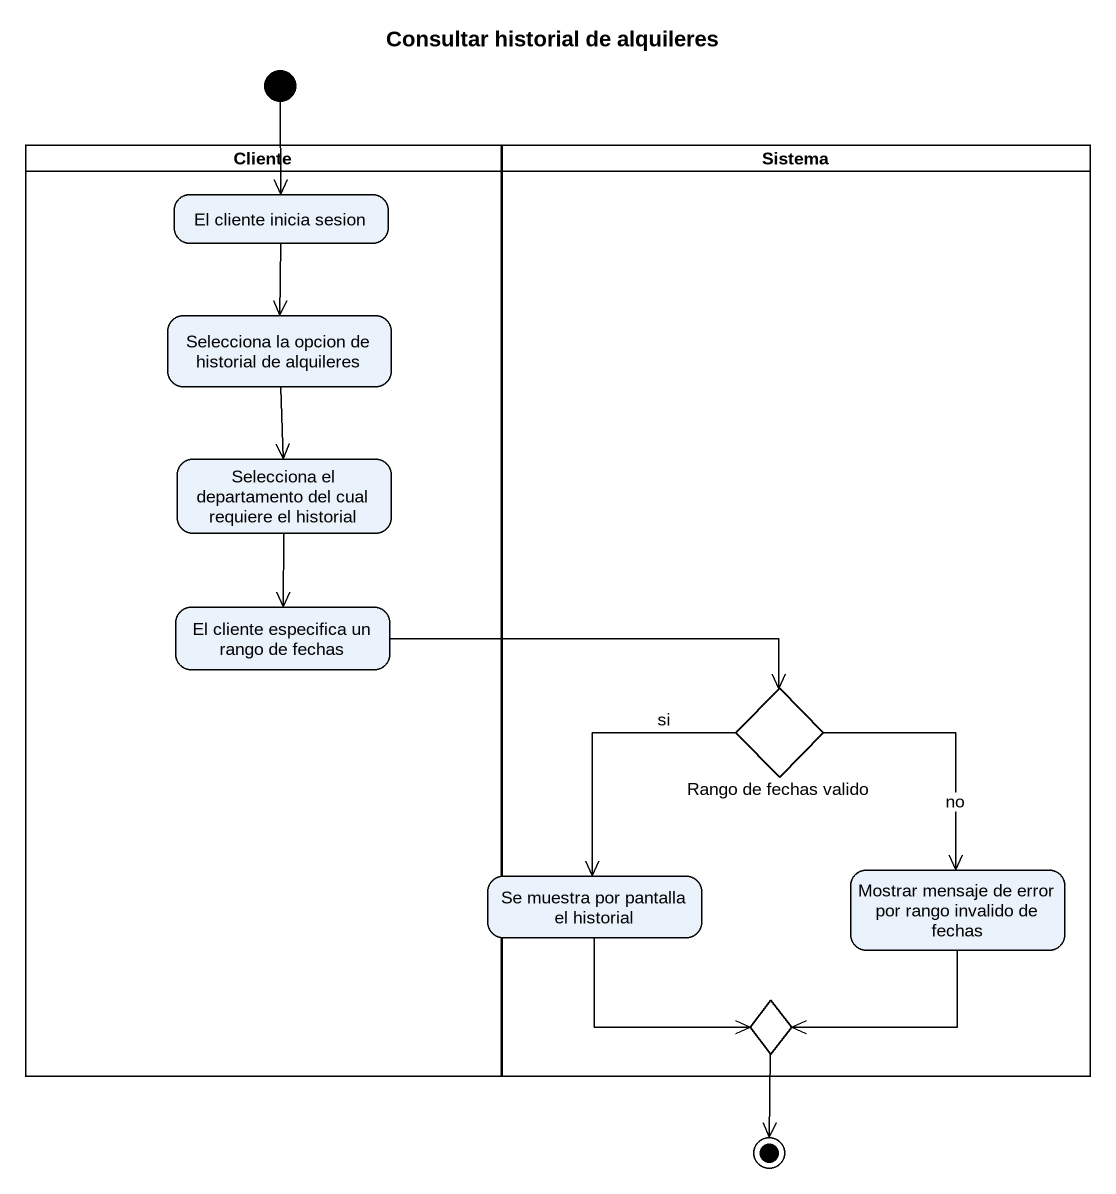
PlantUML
@startuml
title Consultar historial de alquileres
hide empty description
state initial1 <<start>>
state Cliente <<partition>> {
  state "El cliente inicia sesion" as El_cliente_inicia_sesion
  state "Selecciona la opcion de historial de alquileres" as Selecciona_la_opcion_de
  state "Selecciona el departamento del cual requiere el historial" as Selecciona_el_departamento
  state "El cliente especifica un rango de fechas" as El_cliente_especifica_un
}
state Sistema <<partition>> {
  state "Rango de fechas valido" as Rango_de_fechas_valido <<choice>>
  state "Mostrar mensaje de error por rango invalido de fechas" as Mostrar_mensaje_de_error
  state choice1 <<choice>>
}
state "Se muestra por pantalla el historial" as Se_muestra_por_pantalla_el
state final1 <<end>>
initial1 --> El_cliente_inicia_sesion
El_cliente_inicia_sesion --> Selecciona_la_opcion_de
Selecciona_la_opcion_de --> Selecciona_el_departamento
Selecciona_el_departamento --> El_cliente_especifica_un
El_cliente_especifica_un -right-> Rango_de_fechas_valido
Rango_de_fechas_valido --> Se_muestra_por_pantalla_el : si
Rango_de_fechas_valido --> Mostrar_mensaje_de_error : no
Se_muestra_por_pantalla_el --> choice1
Mostrar_mensaje_de_error --> choice1
choice1 --> final1
@enduml
